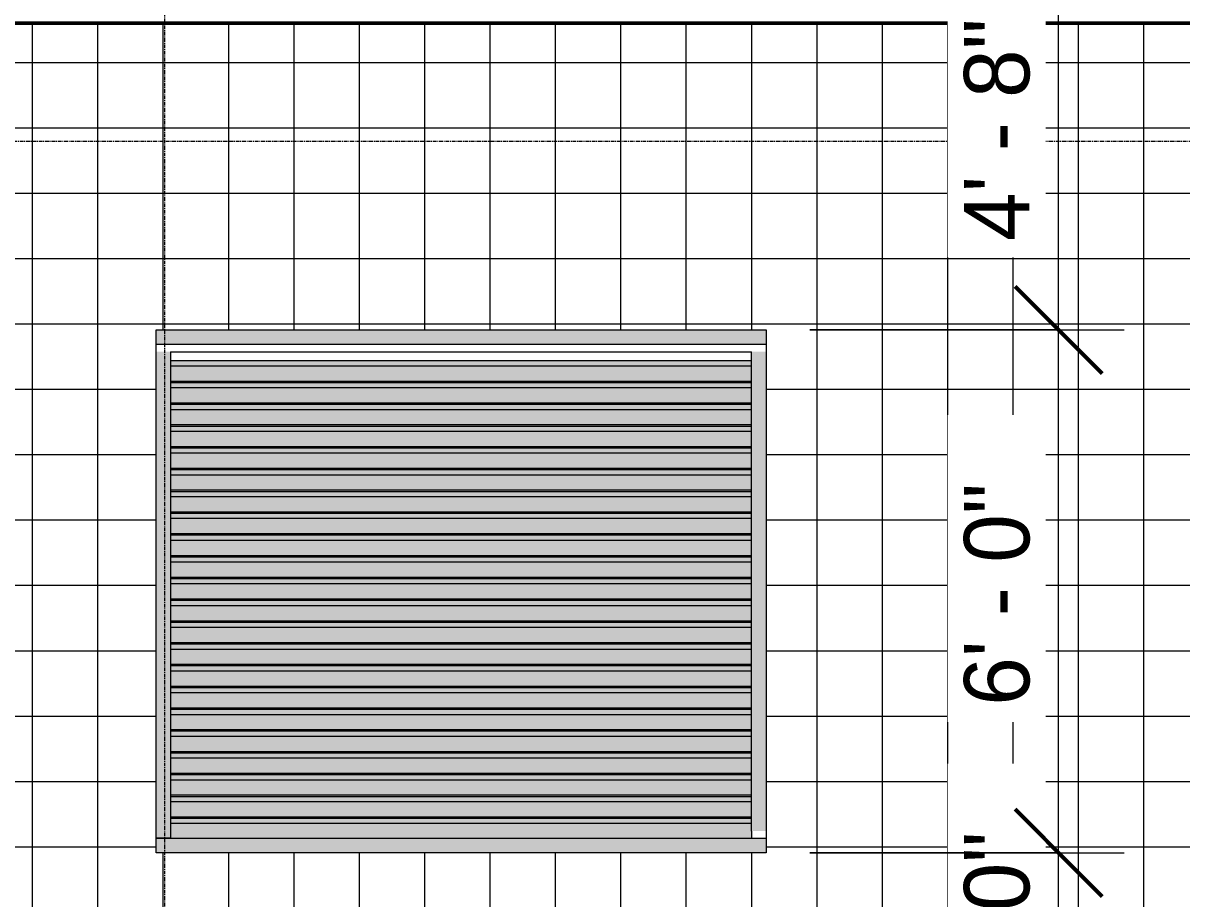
# Model space of a CAD drawing. Header units: inches. Extents: x 1750 to 8392, y -264 to 660.
# Drawn here: x 7917.9 to 8077.4, y -134.3 to -13.8 of the extents above; entities that cross this region are included whole.
import ezdxf

# ---------------------------------------------------------------- set-up
doc = ezdxf.new("R2010")
doc.units = ezdxf.units.IN
doc.header["$MEASUREMENT"] = 0
doc.linetypes.add('Grid Line 1_2_', pattern=[0.875, 0.5, -0.125, 0.125, -0.125])
for name, color, linetype, lineweight in [('0-4', 50, 'Continuous', 5), ('A-ANNO-DIMS', 211, 'Continuous', 9), ('A-ANNO-DIMS-96', 211, 'Continuous', 9), ('A-FLOR-5', 192, 'Continuous', 50), ('A-FLOR-LEVL-1', 51, 'Grid Line 1_2_', 9), ('A-GLAZ-CURT', 52, 'Continuous', 9), ('A-GLAZ-CWMG', 51, 'Continuous', 9), ('A-WALL-PATT-1', 111, 'Continuous', 9), ('S-FNDN-1', 32, 'Continuous', 9), ('S-GRID-1', 1, 'Grid Line 1_2_', 9)]:
    doc.layers.add(name, color=color, linetype=linetype, lineweight=lineweight)
doc.styles.add('Century Gothic', font='ufonts.com_century-gothic.ttf', dxfattribs={"height": 9})
doc.dimstyles.new('OD__1_4__Tol__', dxfattribs={"dimscale": 12, "dimtxt": 9.397514, "dimasz": 1, "dimexe": 0.75, "dimexo": 0.5, "dimgap": 0.125, "dimtad": 1, "dimrnd": 0.25, "dimzin": 1, "dimdsep": 46, "dimlunit": 4, "dimtxsty": 'Century Gothic', "dimblk1": 'OBLIQUE', "dimblk2": 'OBLIQUE', "dimsah": 1, "dimcen": 0.09, "dimdle": 0.75, "dimazin": 0, "dimtfac": 1, "dimtdec": 4, "dimtix": 1, "dimtmove": 0, "dimatfit": 3, "dimfxl": 1, "dimtvp": 1, "dimtfill": 1, "dimfrac": 2, "dimtolj": 1, "dimtzin": 0, "dimarcsym": 2})

# ---------------------------------------------------------------- blocks, each defined once
blk = doc.blocks.new('CTR - 1st Phase - Common Walls_rvt-3-SECTION AT INTAKE AREA WELL')
at = {"layer": 'A-FLOR-LEVL-1'}
blk.add_line((2486.23, -30), (3258.02, -30), dxfattribs=at)
blk = doc.blocks.new('CTR - 1st Phase -Stairs _ Elevators_rvt-3-SECTION AT INTAKE AREA WELL')
at = {"layer": 'A-FLOR-LEVL-1'}
blk.add_line((2486.23, -30), (3258.02, -30), dxfattribs=at)
blk = doc.blocks.new('Rectangular Mullion - louver-2534809-SECTION AT INTAKE AREA WELL')
at = {"layer": 'A-GLAZ-CWMG'}
for points in [[(2828.12, -123.98), (2908.12, -123.98), (2908.12, -123.27), (2828.12, -123.27)], [(2870.27, -126), (2908.12, -126), (2908.12, -123.98), (2828.12, -123.98), (2828.12, -126), (2838.51, -126)]]:
    blk.add_hatch(color=256, dxfattribs=at).paths.add_polyline_path(points, flags=0)
for p, q in [((2908.12, -123.27), (2828.12, -123.27)), ((2908.12, -123.98), (2828.12, -123.98)), ((2908.12, -125), (2908.12, -126))]:
    blk.add_line(p, q, dxfattribs=at)
blk = doc.blocks.new('Rectangular Mullion - louver-V68-SECTION AT INTAKE AREA WELL')
at = {"layer": 'A-GLAZ-CWMG'}
for points in [[(2828.12, -120.98), (2908.12, -120.98), (2908.12, -120.27), (2828.12, -120.27)], [(2908.12, -123.08), (2908.12, -120.98), (2828.12, -121.03), (2828.12, -123.08), (2872.11, -123.08)], [(2908.12, -123.27), (2908.12, -123.08), (2828.12, -123.08), (2828.12, -123.27), (2872.11, -123.27)]]:
    blk.add_hatch(color=256, dxfattribs=at).paths.add_polyline_path(points, flags=0)
for p, q in [((2908.12, -120.27), (2828.12, -120.27)), ((2908.12, -120.98), (2828.12, -120.98)), ((2908.12, -123.08), (2828.12, -123.08))]:
    blk.add_line(p, q, dxfattribs=at)
blk = doc.blocks.new('Rectangular Mullion - Louver Frame-2534810-SECTION AT INTAKE AREA WELL')
at = {"layer": 'A-GLAZ-CWMG'}
blk.add_hatch(color=256, dxfattribs=at).paths.add_polyline_path([(2834.14, -128), (2910.12, -128), (2910.12, -126), (2826.12, -126), (2826.12, -128)], flags=0)
blk.add_line((2826.12, -126), (2910.12, -126), dxfattribs=at)
blk = doc.blocks.new('Rectangular Mullion - Louver Frame-2534811-SECTION AT INTAKE AREA WELL')
at = {"layer": 'A-GLAZ-CWMG'}
blk.add_hatch(color=256, dxfattribs=at).paths.add_polyline_path([(2872.11, -58), (2910.12, -58), (2910.12, -56), (2826.12, -56), (2826.12, -58)], flags=0)
blk.add_line((2910.12, -58), (2826.12, -58), dxfattribs=at)
blk = doc.blocks.new('Rectangular Mullion - Louver Frame-2010914-SECTION AT INTAKE AREA WELL')
at = {"layer": 'A-GLAZ-CWMG'}
blk.add_hatch(color=256, dxfattribs=at).paths.add_polyline_path([(2828.12, -125), (2828.12, -122), (2826.12, -122), (2826.12, -125)], flags=0)
blk.add_line((2828.12, -122), (2828.12, -125), dxfattribs=at)
blk = doc.blocks.new('Rectangular Mullion - Louver Frame-2010916-SECTION AT INTAKE AREA WELL')
at = {"layer": 'A-GLAZ-CWMG'}
blk.add_hatch(color=256, dxfattribs=at).paths.add_polyline_path([(2910.12, -125), (2910.12, -122), (2908.12, -122), (2908.12, -125)], flags=0)
blk.add_line((2908.12, -125), (2908.12, -122), dxfattribs=at)
blk = doc.blocks.new('Rectangular Mullion - Louver Frame-2010918-SECTION AT INTAKE AREA WELL')
at = {"layer": 'A-GLAZ-CWMG'}
blk.add_hatch(color=256, dxfattribs=at).paths.add_polyline_path([(2828.12, -126), (2828.12, -125), (2826.12, -125), (2826.12, -126)], flags=0)
for p, q in [((2828.12, -126), (2826.12, -126)), ((2828.12, -125), (2828.12, -126))]:
    blk.add_line(p, q, dxfattribs=at)
blk = doc.blocks.new('Rectangular Mullion - Louver Frame-2514054-SECTION AT INTAKE AREA WELL')
at = {"layer": 'A-GLAZ-CWMG'}
blk.add_hatch(color=256, dxfattribs=at).paths.add_polyline_path([(2826.12, -116), (2828.12, -116), (2828.12, -113), (2826.12, -113), (2826.12, -114.98)], flags=0)
blk.add_line((2828.12, -113), (2828.12, -116), dxfattribs=at)
blk = doc.blocks.new('Rectangular Mullion - Louver Frame-2514056-SECTION AT INTAKE AREA WELL')
at = {"layer": 'A-GLAZ-CWMG'}
blk.add_hatch(color=256, dxfattribs=at).paths.add_polyline_path([(2910.12, -119), (2910.12, -116), (2908.12, -116), (2908.12, -119)], flags=0)
blk.add_line((2908.12, -119), (2908.12, -116), dxfattribs=at)
blk = doc.blocks.new('Empty Panel - Empty Panel-2534814-SECTION AT INTAKE AREA WELL')
at = {"layer": 'A-GLAZ-CURT'}
blk.add_line((2828.12, -59), (2908.12, -59), dxfattribs=at)
blk = doc.blocks.new('DIMBLOCK10-SECTION AT INTAKE AREA WELL')
at = {"layer": 'A-ANNO-DIMS-96', "lineweight": 50}
for p, q in [((8060.48, -128), (8054.48, -122)), ((8060.48, -128), (8066.48, -134)), ((8060.48, -152), (8054.48, -146)), ((8060.48, -152), (8066.48, -158))]:
    blk.add_line(p, q, dxfattribs=at)
at = {"layer": 'A-ANNO-DIMS-96'}
for p, q in [((8026.22, -128), (8069.48, -128)), ((8060.48, -128), (8026.22, -128)), ((8060.48, -161), (8060.48, -128)), ((8058, -152), (8069.48, -152)), ((8060.48, -152), (8058, -152))]:
    blk.add_line(p, q, dxfattribs=at)
at = {"layer": 'A-ANNO-DIMS-96', "color": 0, "insert": (8047.45, -155.74), "char_height": 9, "width": 37.7691, "attachment_point": 1, "rotation": 90, "line_spacing_factor": 0.984502, "style": 'Century Gothic', "bg_fill": 3, "box_fill_scale": 1.25, "bg_fill_color": 256, "bg_fill_true_color": 13158600, "bg_fill_transparency": 0}
blk.add_mtext('2\' - 0"', dxfattribs=at)
blk = doc.blocks.new('_Oblique')
at = {"color": 0, "linetype": 'ByBlock', "lineweight": -2}
blk.add_line((-0.5, -0.5), (0.5, 0.5), dxfattribs=at)
blk = doc.blocks.new('DIMBLOCK11-SECTION AT INTAKE AREA WELL')
at = {"layer": 'A-ANNO-DIMS-96', "lineweight": 50}
for p, q in [((8060.48, -56), (8054.48, -50)), ((8060.48, -56), (8066.48, -62)), ((8060.48, -128), (8054.48, -122)), ((8060.48, -128), (8066.48, -134))]:
    blk.add_line(p, q, dxfattribs=at)
at = {"layer": 'A-ANNO-DIMS-96'}
for p, q in [((8026.22, -56), (8069.48, -56)), ((8060.48, -56), (8026.22, -56)), ((8060.48, -128), (8060.48, -56)), ((8026.22, -128), (8069.48, -128)), ((8060.48, -128), (8026.22, -128))]:
    blk.add_line(p, q, dxfattribs=at)
at = {"layer": 'A-ANNO-DIMS-96', "color": 0, "insert": (8047.45, -107.74), "char_height": 9, "width": 37.7691, "attachment_point": 1, "rotation": 90, "line_spacing_factor": 0.984502, "style": 'Century Gothic', "bg_fill": 3, "box_fill_scale": 1.25, "bg_fill_color": 256, "bg_fill_true_color": 13158600, "bg_fill_transparency": 0}
blk.add_mtext('6\' - 0"', dxfattribs=at)
blk = doc.blocks.new('DIMBLOCK12-SECTION AT INTAKE AREA WELL')
at = {"layer": 'A-ANNO-DIMS-96'}
for p, q in [((8060.48, -56), (8060.48, 9)), ((8058, 0), (8069.48, 0)), ((8060.48, 0), (8058, 0)), ((8026.22, -56), (8069.48, -56)), ((8060.48, -56), (8026.22, -56))]:
    blk.add_line(p, q, dxfattribs=at)
at = {"layer": 'A-ANNO-DIMS-96', "lineweight": 50}
for p, q in [((8060.48, 0), (8054.48, 6)), ((8060.48, 0), (8066.48, -6)), ((8060.48, -56), (8054.48, -50)), ((8060.48, -56), (8066.48, -62))]:
    blk.add_line(p, q, dxfattribs=at)
at = {"layer": 'A-ANNO-DIMS-96', "color": 0, "insert": (8047.45, -43.74), "char_height": 9, "width": 37.7691, "attachment_point": 1, "rotation": 90, "line_spacing_factor": 0.984502, "style": 'Century Gothic', "bg_fill": 3, "box_fill_scale": 1.25, "bg_fill_color": 256, "bg_fill_true_color": 13158600, "bg_fill_transparency": 0}
blk.add_mtext('4\' - 8"', dxfattribs=at)

msp = doc.modelspace()

# ---------------------------------------------------------------- hatches: boundary and pattern name
at = {"layer": 'A-WALL-PATT-1'}
h = msp.add_hatch(dxfattribs=at)
h.set_pattern_fill('FP_85', color=256, style=0, pattern_type=2)
h.set_pattern_definition([(0, (7982.22, 124.832), (0, 9), []), (90, (7982.22, 124.832), (-9, 6e-16), [])])
h.paths.add_polyline_path([(7804.3828, -152), (8220.0228, -152), (8220.0228, -13.75), (7750.4228, -13.75), (7750.4228, -152), (7787.5828, -152)], flags=0)
h.paths.add_polyline_path([(7936.2228, -128), (7936.2228, -56), (8020.2228, -56), (8020.2228, -128), (7944.2407, -128)], flags=0)
h.paths.add_polyline_path([(7742.4228, -17.8082), (7742.4228, -4.25), (7731.7132, -4.25), (7742.257, -17.5983)], flags=0)

# ---------------------------------------------------------------- linework, layer by layer
at = {"layer": 'A-FLOR-5'}
msp.add_line((7742.4228, -13.75), (8228.0228, -13.75), dxfattribs=at)
at = {"layer": 'A-FLOR-LEVL-1'}
msp.add_line((7596.3246, -30), (8368.1155, -30), dxfattribs=at)
at = {"layer": 'S-FNDN-1'}
for p, q in [((7936.2228, -128), (7936.2228, -56)), ((7936.2228, -56), (8020.2228, -56)), ((8020.2228, -56), (8020.2228, -128)), ((8020.2228, -128), (7936.2228, -128))]:
    msp.add_line(p, q, dxfattribs=at)
at = {"layer": 'S-GRID-1'}
msp.add_line((7937.4228, -159.8356), (7937.4228, 155.4948), dxfattribs=at)

# ---------------------------------------------------------------- block references
at = {"layer": '0-4'}
for name in ['CTR - 1st Phase -Stairs _ Elevators_rvt-3-SECTION AT INTAKE AREA WELL', 'CTR - 1st Phase - Common Walls_rvt-3-SECTION AT INTAKE AREA WELL']:
    msp.add_blockref(name, (5110.099, 0), dxfattribs=at)
at = {"layer": 'A-GLAZ-CURT'}
msp.add_blockref('Empty Panel - Empty Panel-2534814-SECTION AT INTAKE AREA WELL', (5110.099, 0), dxfattribs=at)
at = {"layer": 'A-GLAZ-CWMG'}
for name, p in [('Rectangular Mullion - Louver Frame-2534811-SECTION AT INTAKE AREA WELL', (5110.099, 0)), ('Rectangular Mullion - Louver Frame-2514054-SECTION AT INTAKE AREA WELL', (5110.099, 54)), ('Rectangular Mullion - Louver Frame-2514056-SECTION AT INTAKE AREA WELL', (5110.099, 57)), ('Rectangular Mullion - louver-V68-SECTION AT INTAKE AREA WELL', (5110.099, 60)), ('Rectangular Mullion - Louver Frame-2514054-SECTION AT INTAKE AREA WELL', (5110.099, 51)), ('Rectangular Mullion - Louver Frame-2514056-SECTION AT INTAKE AREA WELL', (5110.099, 54)), ('Rectangular Mullion - louver-V68-SECTION AT INTAKE AREA WELL', (5110.099, 57)), ('Rectangular Mullion - Louver Frame-2514054-SECTION AT INTAKE AREA WELL', (5110.099, 48)), ('Rectangular Mullion - Louver Frame-2514056-SECTION AT INTAKE AREA WELL', (5110.099, 51)), ('Rectangular Mullion - louver-V68-SECTION AT INTAKE AREA WELL', (5110.099, 54)), ('Rectangular Mullion - Louver Frame-2514054-SECTION AT INTAKE AREA WELL', (5110.099, 45)), ('Rectangular Mullion - Louver Frame-2514056-SECTION AT INTAKE AREA WELL', (5110.099, 48)), ('Rectangular Mullion - louver-V68-SECTION AT INTAKE AREA WELL', (5110.099, 51)), ('Rectangular Mullion - Louver Frame-2514054-SECTION AT INTAKE AREA WELL', (5110.099, 42)), ('Rectangular Mullion - Louver Frame-2514056-SECTION AT INTAKE AREA WELL', (5110.099, 45)), ('Rectangular Mullion - louver-V68-SECTION AT INTAKE AREA WELL', (5110.099, 48)), ('Rectangular Mullion - Louver Frame-2514054-SECTION AT INTAKE AREA WELL', (5110.099, 39)), ('Rectangular Mullion - Louver Frame-2514056-SECTION AT INTAKE AREA WELL', (5110.099, 42)), ('Rectangular Mullion - louver-V68-SECTION AT INTAKE AREA WELL', (5110.099, 45)), ('Rectangular Mullion - Louver Frame-2514054-SECTION AT INTAKE AREA WELL', (5110.099, 36)), ('Rectangular Mullion - Louver Frame-2514056-SECTION AT INTAKE AREA WELL', (5110.099, 39)), ('Rectangular Mullion - louver-V68-SECTION AT INTAKE AREA WELL', (5110.099, 42)), ('Rectangular Mullion - Louver Frame-2514054-SECTION AT INTAKE AREA WELL', (5110.099, 33)), ('Rectangular Mullion - louver-V68-SECTION AT INTAKE AREA WELL', (5110.099, 39)), ('Rectangular Mullion - Louver Frame-2514056-SECTION AT INTAKE AREA WELL', (5110.099, 36)), ('Rectangular Mullion - Louver Frame-2514054-SECTION AT INTAKE AREA WELL', (5110.099, 30)), ('Rectangular Mullion - louver-V68-SECTION AT INTAKE AREA WELL', (5110.099, 36)), ('Rectangular Mullion - Louver Frame-2514056-SECTION AT INTAKE AREA WELL', (5110.099, 33)), ('Rectangular Mullion - Louver Frame-2514054-SECTION AT INTAKE AREA WELL', (5110.099, 27)), ('Rectangular Mullion - Louver Frame-2514056-SECTION AT INTAKE AREA WELL', (5110.099, 30)), ('Rectangular Mullion - louver-V68-SECTION AT INTAKE AREA WELL', (5110.099, 33)), ('Rectangular Mullion - Louver Frame-2514054-SECTION AT INTAKE AREA WELL', (5110.099, 24)), ('Rectangular Mullion - Louver Frame-2514056-SECTION AT INTAKE AREA WELL', (5110.099, 27)), ('Rectangular Mullion - louver-V68-SECTION AT INTAKE AREA WELL', (5110.099, 30)), ('Rectangular Mullion - Louver Frame-2514054-SECTION AT INTAKE AREA WELL', (5110.099, 21)), ('Rectangular Mullion - Louver Frame-2514056-SECTION AT INTAKE AREA WELL', (5110.099, 24)), ('Rectangular Mullion - louver-V68-SECTION AT INTAKE AREA WELL', (5110.099, 27)), ('Rectangular Mullion - Louver Frame-2514054-SECTION AT INTAKE AREA WELL', (5110.099, 18)), ('Rectangular Mullion - Louver Frame-2514056-SECTION AT INTAKE AREA WELL', (5110.099, 21)), ('Rectangular Mullion - louver-V68-SECTION AT INTAKE AREA WELL', (5110.099, 24)), ('Rectangular Mullion - Louver Frame-2514054-SECTION AT INTAKE AREA WELL', (5110.099, 15)), ('Rectangular Mullion - Louver Frame-2514056-SECTION AT INTAKE AREA WELL', (5110.099, 18)), ('Rectangular Mullion - louver-V68-SECTION AT INTAKE AREA WELL', (5110.099, 21)), ('Rectangular Mullion - Louver Frame-2514054-SECTION AT INTAKE AREA WELL', (5110.099, 12)), ('Rectangular Mullion - Louver Frame-2514056-SECTION AT INTAKE AREA WELL', (5110.099, 15)), ('Rectangular Mullion - louver-V68-SECTION AT INTAKE AREA WELL', (5110.099, 18)), ('Rectangular Mullion - Louver Frame-2514054-SECTION AT INTAKE AREA WELL', (5110.099, 9)), ('Rectangular Mullion - louver-V68-SECTION AT INTAKE AREA WELL', (5110.099, 15)), ('Rectangular Mullion - Louver Frame-2514056-SECTION AT INTAKE AREA WELL', (5110.099, 12)), ('Rectangular Mullion - Louver Frame-2514054-SECTION AT INTAKE AREA WELL', (5110.099, 6)), ('Rectangular Mullion - louver-V68-SECTION AT INTAKE AREA WELL', (5110.099, 12)), ('Rectangular Mullion - Louver Frame-2514056-SECTION AT INTAKE AREA WELL', (5110.099, 9)), ('Rectangular Mullion - Louver Frame-2514054-SECTION AT INTAKE AREA WELL', (5110.099, 3)), ('Rectangular Mullion - Louver Frame-2514056-SECTION AT INTAKE AREA WELL', (5110.099, 6)), ('Rectangular Mullion - louver-V68-SECTION AT INTAKE AREA WELL', (5110.099, 9)), ('Rectangular Mullion - Louver Frame-2514054-SECTION AT INTAKE AREA WELL', (5110.099, 0)), ('Rectangular Mullion - Louver Frame-2514056-SECTION AT INTAKE AREA WELL', (5110.099, 3)), ('Rectangular Mullion - louver-V68-SECTION AT INTAKE AREA WELL', (5110.099, 6)), ('Rectangular Mullion - Louver Frame-2010914-SECTION AT INTAKE AREA WELL', (5110.099, 6)), ('Rectangular Mullion - Louver Frame-2514056-SECTION AT INTAKE AREA WELL', (5110.099, 0)), ('Rectangular Mullion - louver-V68-SECTION AT INTAKE AREA WELL', (5110.099, 3)), ('Rectangular Mullion - Louver Frame-2010914-SECTION AT INTAKE AREA WELL', (5110.099, 3)), ('Rectangular Mullion - Louver Frame-2010916-SECTION AT INTAKE AREA WELL', (5110.099, 3)), ('Rectangular Mullion - louver-V68-SECTION AT INTAKE AREA WELL', (5110.099, 0)), ('Rectangular Mullion - Louver Frame-2010914-SECTION AT INTAKE AREA WELL', (5110.099, 0)), ('Rectangular Mullion - Louver Frame-2010916-SECTION AT INTAKE AREA WELL', (5110.099, 0)), ('Rectangular Mullion - louver-2534809-SECTION AT INTAKE AREA WELL', (5110.099, 0)), ('Rectangular Mullion - Louver Frame-2010918-SECTION AT INTAKE AREA WELL', (5110.099, 0)), ('Rectangular Mullion - Louver Frame-2534810-SECTION AT INTAKE AREA WELL', (5110.099, 0))]:
    msp.add_blockref(name, p, dxfattribs=at)

# ---------------------------------------------------------------- next in the draw order: dimensions: what is measured, and where the dimension line sits
at = {"layer": 'A-ANNO-DIMS'}
dim = msp.add_linear_dim(base=(8060.482, -128), p1=(8051.9967, -152), p2=(8020.2228, -128), angle=90, dimstyle='OD__1_4__Tol__', override={"dimpost": '<>', "dimfxl": 39.819363}, dxfattribs=at)
dim.commit()
dim.dimension.update_dxf_attribs({"geometry": 'DIMBLOCK10-SECTION AT INTAKE AREA WELL', "text_midpoint": (8054.2556, -140)})

# ---------------------------------------------------------------- next in the draw order: dimensions: what is measured, and where the dimension line sits
dim = msp.add_linear_dim(base=(8060.482, -56), p1=(8020.2228, -128), p2=(8020.2228, -56), angle=90, dimstyle='OD__1_4__Tol__', override={"dimpost": '<>', "dimfxl": 72}, dxfattribs=at)
dim.commit()
dim.dimension.update_dxf_attribs({"geometry": 'DIMBLOCK11-SECTION AT INTAKE AREA WELL', "text_midpoint": (8054.2556, -92)})

# ---------------------------------------------------------------- next in the draw order: dimensions: what is measured, and where the dimension line sits
dim = msp.add_linear_dim(base=(8060.482, 0), p1=(8020.2228, -56), p2=(8051.9967, 0), angle=90, dimstyle='OD__1_4__Tol__', override={"dimpost": '<>', "dimfxl": 64.386192}, dxfattribs=at)
dim.commit()
dim.dimension.update_dxf_attribs({"geometry": 'DIMBLOCK12-SECTION AT INTAKE AREA WELL', "text_midpoint": (8054.2556, -28)})

doc.saveas('drawing.dxf')
